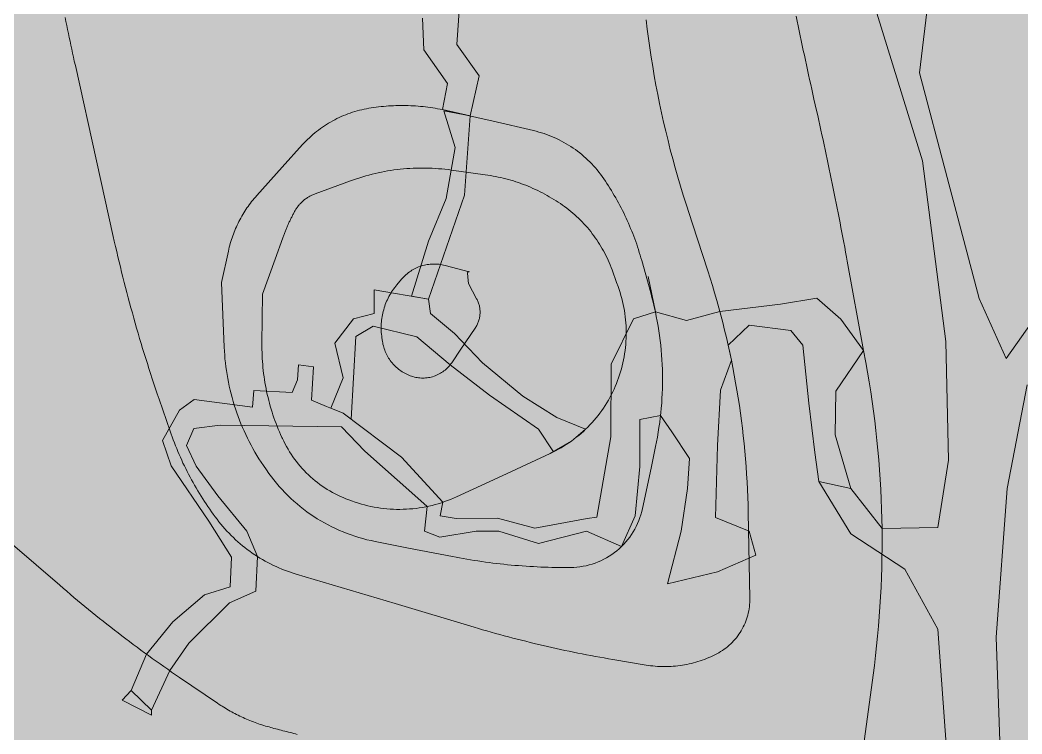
# Model space of a CAD drawing. Header units: metres. Extents: x 68582 to 69192, y 19191 to 19633.
# Drawn here: x 68859.64 to 68888.46, y 19323.81 to 19344.34 of the extents above; entities that cross this region are included whole.
import ezdxf

# ---------------------------------------------------------------- set-up
doc = ezdxf.new("R2010")
doc.units = ezdxf.units.M
doc.layers.get('0').update_dxf_attribs({"lineweight": 15})
doc.layers.add('Kasvillisuus', color=7, linetype='Continuous', lineweight=5)
doc.layers.add('None', color=7, linetype='Continuous', lineweight=5)

msp = doc.modelspace()

# ---------------------------------------------------------------- hatches: boundary and pattern name
at = {"true_color": 0xd1f0d1, "transparency": 33554687}
msp.add_hatch(color=254, dxfattribs=at).paths.add_polyline_path([(68588.122, 19191.443), (69192.296, 19191.443), (69192.296, 19628.232), (68588.122, 19628.232)], flags=0)
at = {"layer": 'Kasvillisuus', "true_color": 0xffffff, "transparency": 33554687}
for points in [[(68858.682, 19372.712), (68858.95, 19368.858), (68858.819, 19364.203), (68859.667, 19361.473), (68859.007, 19360.102), (68860.232, 19359.373), (68862.296, 19357.89), (68863.997, 19356.777), (68866.732, 19354.156), (68870.444, 19352.332), (68873.015, 19351.378), (68873.714, 19350.99), (68873.639, 19349.761), (68874.405, 19347.949), (68873.819, 19346.799), (68872.278, 19344.732), (68872.204, 19343.636), (68872.845, 19342.728), (68872.591, 19341.578), (68871.793, 19341.761), (68871.941, 19342.51), (68871.257, 19343.484), (68871.219, 19344.392), (68871.941, 19345.488), (68872.797, 19346.821), (68873.447, 19347.718), (68872.939, 19349.553), (68871.941, 19350.479), (68868.808, 19351.889), (68865.666, 19353.129), (68863.468, 19354.884), (68861.483, 19356.777), (68859.025, 19358.665), (68857.524, 19360.125), (68857.716, 19363.158), (68857.168, 19364.708), (68856.19, 19365.697), (68856.927, 19367.682), (68857.028, 19369.409), (68856.783, 19372.194)], [(68883.534, 19330.867), (68884.434, 19329.712), (68886.043, 19329.741), (68886.35, 19331.686), (68886.272, 19335.091), (68885.594, 19340.284), (68884.164, 19344.949), (68882.44, 19348.287), (68881.914, 19349.829), (68882.351, 19350.021), (68882.917, 19348.73), (68884.294, 19346.875), (68885.782, 19345.06), (68885.51, 19342.817), (68886.307, 19339.813), (68887.223, 19336.33), (68888.001, 19334.601), (68889.326, 19336.474), (68891.168, 19338.226), (68891.228, 19338.202), (68891.214, 19336.56), (68889.845, 19335.292), (68888.606, 19333.852), (68888.03, 19330.867), (68887.713, 19326.591), (68887.891, 19321.705), (68886.542, 19320.527), (68886.301, 19323.248), (68886.042, 19326.821), (68885.091, 19328.55), (68883.534, 19329.564), (68882.612, 19331.069)], [(68872.591, 19341.578), (68872.426, 19339.304), (68871.391, 19336.309), (68870.898, 19336.395), (68871.391, 19337.981), (68871.897, 19339.203), (68872.154, 19340.674), (68871.831, 19341.73)], [(68874.981, 19331.929), (68874.553, 19332.571), (68873.144, 19333.55), (68872.01, 19334.418), (68871.05, 19335.223), (68869.795, 19335.534), (68869.299, 19335.237), (68869.167, 19332.857), (68868.935, 19333.031), (68868.577, 19333.178), (68868.935, 19334.047), (68868.696, 19335.05), (68869.233, 19335.743), (68869.831, 19335.9), (68869.831, 19336.582), (68871.391, 19336.309), (68871.445, 19335.894), (68872.139, 19335.324), (68872.945, 19334.48), (68874.102, 19333.518), (68875.079, 19332.905), (68875.908, 19332.571), (68875.499, 19332.231)], [(68877.914, 19335.951), (68877.29, 19335.746), (68876.645, 19334.444), (68876.632, 19332.349), (68876.234, 19330.042), (68875.954, 19330.006), (68874.449, 19329.73), (68873.375, 19330.014), (68872.187, 19330.006), (68871.723, 19330.08), (68871.804, 19330.473), (68870.616, 19331.772), (68868.935, 19333.031), (68868.457, 19333.227), (68868.022, 19333.405), (68868.081, 19334.368), (68867.649, 19334.419), (68867.618, 19333.99), (68867.471, 19333.631), (68866.363, 19333.684), (68866.329, 19333.207), (68864.655, 19333.423), (68864.224, 19333.122), (68863.736, 19332.245), (68863.993, 19331.515), (68865.068, 19329.928), (68865.721, 19328.893), (68865.689, 19328.043), (68864.948, 19327.808), (68864.039, 19327.036), (68863.281, 19326.102), (68862.838, 19325.054), (68863.424, 19324.495), (68863.947, 19325.629), (68864.497, 19326.423), (68865.665, 19327.578), (68866.425, 19327.912), (68866.468, 19328.913), (68866.163, 19329.644), (68865.335, 19330.652), (68864.712, 19331.504), (68864.426, 19332.1), (68864.637, 19332.596), (68865.394, 19332.683), (68868.887, 19332.635), (68869.561, 19331.938), (68871, 19330.661), (68871.355, 19330.35), (68871.273, 19329.644), (68871.713, 19329.464), (68872.761, 19329.644), (68873.415, 19329.644), (68874.558, 19329.282), (68875.935, 19329.644), (68876.942, 19329.198), (68877.333, 19330.079), (68877.472, 19331.499), (68877.472, 19332.409), (68877.472, 19332.852), (68878.064, 19332.969), (68878.391, 19332.496), (68878.895, 19331.731), (68878.837, 19330.867), (68878.658, 19329.644), (68878.261, 19328.13), (68879.702, 19328.475), (68880.807, 19328.948), (68880.608, 19329.644), (68879.644, 19330.028), (68879.702, 19332.106), (68879.788, 19333.691), (68880.1, 19334.56), (68880.007, 19334.992), (68880.608, 19335.563), (68881.808, 19335.406), (68882.156, 19334.992), (68882.324, 19333.316), (68882.497, 19331.904), (68882.612, 19331.069), (68883.534, 19330.867), (68883.084, 19332.412), (68883.102, 19333.662), (68883.905, 19334.835), (68883.25, 19335.738), (68882.554, 19336.341), (68881.517, 19336.169), (68879.768, 19335.957), (68878.814, 19335.701)], [(68862.838, 19325.054), (68862.58, 19324.783), (68863.424, 19324.347), (68863.424, 19324.495)]]:
    msp.add_hatch(color=7, dxfattribs=at).paths.add_polyline_path(points, flags=0)
at = {"layer": 'None', "linetype": 'Continuous', "lineweight": 0, "true_color": 0xffffff, "transparency": 33554687}
msp.add_hatch(color=7, dxfattribs=at).paths.add_polyline_path([(68879.399, 19311.633), (68877.798, 19310.371), (68875.792, 19308.805), (68875.183, 19308.335), (68868.104, 19303.063), (68867.094, 19302.335), (68865.513, 19301.236), (68863.895, 19300.192), (68862.242, 19299.205), (68860.556, 19298.275), (68858.839, 19297.403), (68856.656, 19296.384), (68854.442, 19295.434), (68852.198, 19294.554), (68849.929, 19293.745), (68849.864, 19293.723), (68845.214, 19292.203), (68840.531, 19290.782), (68838.893, 19290.304), (68827.439, 19286.983), (68826.59, 19286.739), (68821.688, 19285.417), (68816.744, 19284.263), (68815.47, 19283.988), (68814.416, 19283.778), (68813.356, 19283.6), (68812.292, 19283.453), (68811.223, 19283.34), (68810.152, 19283.258), (68809.079, 19283.209), (68808.004, 19283.193), (68805.891, 19283.193), (68805.754, 19283.195), (68805.617, 19283.202), (68805.481, 19283.214), (68805.345, 19283.23), (68805.209, 19283.251), (68805.075, 19283.277), (68804.941, 19283.307), (68804.809, 19283.342), (68804.677, 19283.381), (68804.548, 19283.425), (68804.419, 19283.473), (68804.293, 19283.525), (68804.168, 19283.582), (68804.045, 19283.643), (68803.925, 19283.708), (68803.807, 19283.777), (68803.691, 19283.85), (68803.578, 19283.927), (68803.467, 19284.008), (68803.359, 19284.093), (68803.254, 19284.181), (68803.153, 19284.273), (68803.054, 19284.368), (68802.592, 19284.844), (68802.145, 19285.334), (68801.712, 19285.837), (68801.295, 19286.353), (68800.893, 19286.881), (68800.674, 19287.178), (68800.48, 19287.45), (68800.295, 19287.729), (68800.119, 19288.013), (68799.953, 19288.303), (68799.795, 19288.598), (68799.648, 19288.897), (68799.51, 19289.202), (68799.382, 19289.511), (68799.264, 19289.823), (68799.156, 19290.14), (68799.059, 19290.46), (68798.971, 19290.782), (68797.019, 19298.503), (68795.08, 19298.013), (68797.062, 19290.175), (68797.161, 19289.809), (68797.271, 19289.446), (68797.394, 19289.088), (68797.527, 19288.733), (68797.672, 19288.383), (68797.829, 19288.038), (68797.996, 19287.698), (68798.174, 19287.364), (68798.363, 19287.035), (68798.563, 19286.713), (68798.773, 19286.398), (68798.992, 19286.089), (68799.082, 19285.967), (68799.602, 19285.284), (68800.142, 19284.616), (68800.702, 19283.965), (68801.282, 19283.331), (68801.88, 19282.714), (68802.007, 19282.591), (68802.139, 19282.472), (68802.274, 19282.358), (68802.414, 19282.248), (68802.557, 19282.144), (68802.704, 19282.044), (68802.854, 19281.949), (68803.007, 19281.86), (68803.163, 19281.775), (68803.321, 19281.696), (68803.483, 19281.623), (68803.647, 19281.555), (68803.813, 19281.493), (68803.981, 19281.436), (68804.151, 19281.386), (68804.322, 19281.341), (68804.495, 19281.302), (68804.67, 19281.269), (68804.845, 19281.241), (68805.021, 19281.22), (68805.198, 19281.205), (68805.375, 19281.196), (68805.552, 19281.193), (68807.697, 19281.193), (68808.919, 19281.212), (68810.141, 19281.267), (68811.36, 19281.36), (68812.576, 19281.489), (68813.787, 19281.656), (68814.993, 19281.859), (68816.192, 19282.098), (68817.096, 19282.293), (68822.18, 19283.474), (68827.223, 19284.816), (68827.979, 19285.03), (68839.523, 19288.35), (68841.061, 19288.799), (68845.823, 19290.25), (68850.549, 19291.815), (68852.887, 19292.661), (68855.198, 19293.576), (68857.481, 19294.56), (68859.732, 19295.613), (68861.503, 19296.512), (68863.242, 19297.472), (68864.947, 19298.49), (68866.616, 19299.567), (68868.246, 19300.7), (68869.221, 19301.403), (68874.194, 19305.069), (68879.086, 19308.84), (68880, 19309.56), (68880, 19309.552), (68880.367, 19309.849), (68880.637, 19310.062), (68880.634, 19310.066), (68880.638, 19310.069), (68887.29, 19315.91), (68893.09, 19323.03), (68893.83, 19325.93), (68893.21, 19337.69), (68892.49, 19348.09), (68892.03, 19350.11), (68888.65, 19357.92), (68887.12, 19378.3), (68885.126, 19378.15), (68886.681, 19357.434), (68890.121, 19349.485), (68890.506, 19347.797), (68891.214, 19337.569), (68891.817, 19326.129), (68891.261, 19323.951), (68885.845, 19317.303), (68881.465, 19313.457), (68880.681, 19313.245), (68876.686, 19315.146), (68863.424, 19324.347), (68855.05, 19328.678), (68851.745, 19329.863), (68851.07, 19327.98), (68854.25, 19326.84), (68862.39, 19322.63), (68862.85, 19322.311), (68862.718, 19321.246), (68863.869, 19321.246), (68863.951, 19321.547), (68875.68, 19313.41), (68879.4, 19311.64), (68879.48, 19311.539), (68879.475, 19311.537)], flags=0)

# ---------------------------------------------------------------- linework, layer by layer
at = {"layer": 'Kasvillisuus', "color": 7, "true_color": 0xffffff, "transparency": 33554687}
for points in [[(68886.301, 19323.248), (68886.042, 19326.821), (68885.091, 19328.55), (68883.534, 19329.564), (68882.612, 19331.069), (68883.534, 19330.867), (68884.434, 19329.712), (68886.043, 19329.741), (68886.35, 19331.686), (68886.272, 19335.091), (68885.594, 19340.284), (68884.164, 19344.949), (68882.44, 19348.287), (68881.914, 19349.829), (68882.351, 19350.021), (68882.917, 19348.73), (68884.294, 19346.875), (68885.782, 19345.06), (68885.51, 19342.817), (68886.307, 19339.813), (68887.223, 19336.33), (68888.001, 19334.601), (68889.326, 19336.474)], [(68872.278, 19344.732), (68872.204, 19343.636), (68872.845, 19342.728), (68872.591, 19341.578), (68871.793, 19341.761), (68871.941, 19342.51), (68871.257, 19343.484), (68871.219, 19344.392)], [(68863.424, 19324.495), (68863.947, 19325.629), (68864.497, 19326.423), (68865.665, 19327.578), (68866.425, 19327.912), (68866.468, 19328.913), (68866.163, 19329.644), (68865.335, 19330.652), (68864.712, 19331.504), (68864.426, 19332.1), (68864.637, 19332.596), (68865.394, 19332.683), (68868.887, 19332.635), (68869.561, 19331.938), (68871, 19330.661), (68871.355, 19330.35), (68871.273, 19329.644), (68871.713, 19329.464), (68872.761, 19329.644), (68873.415, 19329.644), (68874.558, 19329.282), (68875.935, 19329.644), (68876.942, 19329.198), (68877.333, 19330.079), (68877.472, 19331.499), (68877.472, 19332.409), (68877.472, 19332.852), (68878.064, 19332.969), (68878.391, 19332.496), (68878.895, 19331.731), (68878.837, 19330.867), (68878.658, 19329.644), (68878.261, 19328.13), (68879.702, 19328.475), (68880.807, 19328.948), (68880.608, 19329.644), (68879.644, 19330.028), (68879.702, 19332.106), (68879.788, 19333.691), (68880.1, 19334.56), (68880.007, 19334.992), (68880.608, 19335.563), (68881.808, 19335.406), (68882.156, 19334.992), (68882.324, 19333.316), (68882.497, 19331.904), (68882.612, 19331.069), (68883.534, 19330.867), (68883.084, 19332.412), (68883.102, 19333.662), (68883.905, 19334.835), (68883.25, 19335.738), (68882.554, 19336.341), (68881.517, 19336.169), (68879.768, 19335.957), (68878.814, 19335.701), (68877.914, 19335.951), (68877.706, 19336.96)], [(68862.838, 19325.054), (68863.281, 19326.102), (68864.039, 19327.036), (68864.948, 19327.808), (68865.689, 19328.043), (68865.721, 19328.893), (68865.068, 19329.928), (68863.993, 19331.515), (68863.736, 19332.245), (68864.224, 19333.122), (68864.655, 19333.423), (68866.329, 19333.207), (68866.363, 19333.684), (68867.471, 19333.631), (68867.618, 19333.99), (68867.649, 19334.419), (68868.081, 19334.368), (68868.022, 19333.405), (68868.457, 19333.227), (68868.935, 19333.031), (68870.616, 19331.772), (68871.804, 19330.473), (68871.723, 19330.08), (68872.187, 19330.006), (68873.375, 19330.014), (68874.449, 19329.73), (68875.954, 19330.006), (68876.234, 19330.042), (68876.632, 19332.349), (68876.645, 19334.444), (68877.29, 19335.746), (68877.914, 19335.951)], [(68888.606, 19333.852), (68888.03, 19330.867), (68887.713, 19326.591), (68887.891, 19321.705)], [(68862.838, 19325.054), (68863.424, 19324.495)]]:
    msp.add_lwpolyline(points, dxfattribs=at)
for points in [[(68872.591, 19341.578), (68872.426, 19339.304), (68871.391, 19336.309), (68870.898, 19336.395), (68871.391, 19337.981), (68871.897, 19339.203), (68872.154, 19340.674), (68871.831, 19341.73)], [(68871.445, 19335.894), (68872.139, 19335.324), (68872.945, 19334.48), (68874.102, 19333.518), (68875.079, 19332.905), (68875.908, 19332.571), (68875.499, 19332.231), (68874.886, 19331.874), (68874.986, 19331.922), (68874.553, 19332.571), (68873.144, 19333.55), (68872.01, 19334.418), (68871.05, 19335.223), (68869.795, 19335.534), (68869.299, 19335.237), (68869.167, 19332.857), (68868.935, 19333.031), (68868.577, 19333.178), (68868.935, 19334.047), (68868.696, 19335.05), (68869.233, 19335.743), (68869.831, 19335.9), (68869.831, 19336.582), (68871.391, 19336.309)], [(68862.838, 19325.054), (68862.58, 19324.783), (68863.424, 19324.347), (68863.424, 19324.495)]]:
    msp.add_lwpolyline(points, close=True, dxfattribs=at)
at = {"layer": 'None', "color": 7, "linetype": 'Continuous', "lineweight": 5, "transparency": 33554687}
for points in [[(68877.651, 19344.347), (68877.683, 19344.077), (68877.718, 19343.807), (68877.755, 19343.539), (68877.796, 19343.27), (68877.839, 19343.001), (68877.884, 19342.733), (68877.932, 19342.466), (68877.983, 19342.199), (68878.037, 19341.933), (68878.093, 19341.667), (68878.152, 19341.401), (68878.214, 19341.137), (68878.278, 19340.873), (68878.345, 19340.609), (68878.414, 19340.346), (68878.486, 19340.084), (68878.561, 19339.823), (68878.638, 19339.563), (68878.718, 19339.303), (68878.802, 19339.039), (68878.985, 19338.475), (68879.422, 19337.127), (68879.491, 19336.912), (68879.556, 19336.701), (68879.619, 19336.489), (68879.68, 19336.277), (68879.74, 19336.064), (68879.797, 19335.851), (68879.852, 19335.637), (68879.906, 19335.422), (68879.957, 19335.207), (68880.007, 19334.992), (68880.054, 19334.776), (68880.1, 19334.56), (68880.143, 19334.343), (68880.184, 19334.126), (68880.224, 19333.909), (68880.261, 19333.691), (68880.297, 19333.473), (68880.33, 19333.255), (68880.362, 19333.036), (68880.391, 19332.817), (68880.418, 19332.598), (68880.444, 19332.378), (68880.467, 19332.159), (68880.488, 19331.939), (68880.507, 19331.718), (68880.525, 19331.498), (68880.54, 19331.278), (68880.553, 19331.057), (68880.564, 19330.836), (68880.573, 19330.616), (68880.58, 19330.395), (68880.585, 19330.18), (68880.63, 19327.709), (68880.63, 19327.648), (68880.628, 19327.587), (68880.624, 19327.527), (68880.618, 19327.466), (68880.609, 19327.405), (68880.599, 19327.345), (68880.587, 19327.286), (68880.572, 19327.226), (68880.555, 19327.168), (68880.537, 19327.11), (68880.516, 19327.052), (68880.494, 19326.996), (68880.469, 19326.94), (68880.443, 19326.885), (68880.414, 19326.831), (68880.384, 19326.778), (68880.352, 19326.726), (68880.318, 19326.675), (68880.283, 19326.626), (68880.246, 19326.577), (68880.207, 19326.53), (68880.166, 19326.485), (68880.124, 19326.441), (68880.081, 19326.398), (68880.036, 19326.357), (68879.989, 19326.317), (68879.942, 19326.279), (68879.893, 19326.243), (68879.843, 19326.208), (68879.791, 19326.175), (68879.739, 19326.144), (68879.685, 19326.115), (68879.627, 19326.085), (68879.568, 19326.056), (68879.508, 19326.029), (68879.448, 19326.003), (68879.387, 19325.978), (68879.326, 19325.954), (68879.264, 19325.931), (68879.202, 19325.91), (68879.139, 19325.89), (68879.077, 19325.871), (68879.013, 19325.854), (68878.95, 19325.838), (68878.886, 19325.823), (68878.821, 19325.809), (68878.757, 19325.797), (68878.692, 19325.786), (68878.627, 19325.776), (68878.562, 19325.768), (68878.497, 19325.761), (68878.431, 19325.755), (68878.366, 19325.751), (68878.3, 19325.748), (68878.234, 19325.746), (68878.169, 19325.746), (68878.103, 19325.747), (68878.037, 19325.749), (68877.972, 19325.752), (68877.906, 19325.757), (68877.841, 19325.764), (68877.776, 19325.771), (68877.711, 19325.78), (68877.646, 19325.79), (68876.695, 19325.95), (68876.568, 19325.971), (68876.441, 19325.993), (68876.315, 19326.016), (68876.189, 19326.039), (68876.063, 19326.062), (68875.937, 19326.086), (68875.811, 19326.111), (68875.686, 19326.135), (68875.56, 19326.161), (68875.434, 19326.187), (68875.309, 19326.213), (68875.183, 19326.24), (68875.058, 19326.267), (68874.933, 19326.295), (68874.808, 19326.323), (68874.683, 19326.352), (68874.558, 19326.381), (68874.433, 19326.411), (68874.309, 19326.441), (68874.185, 19326.472), (68874.06, 19326.503), (68873.936, 19326.535), (68873.812, 19326.567), (68873.688, 19326.599), (68873.564, 19326.632), (68873.44, 19326.666), (68873.317, 19326.7), (68873.193, 19326.735), (68873.07, 19326.77), (68872.947, 19326.805), (68872.824, 19326.841), (68872.702, 19326.877), (68870.43, 19327.555), (68867.585, 19328.404), (68867.501, 19328.43), (68867.417, 19328.457), (68867.335, 19328.487), (68867.252, 19328.517), (68867.17, 19328.55), (68867.089, 19328.584), (68867.009, 19328.62), (68866.929, 19328.657), (68866.85, 19328.696), (68866.772, 19328.737), (68866.695, 19328.779), (68866.619, 19328.822), (68866.543, 19328.867), (68866.468, 19328.913), (68866.395, 19328.961), (68866.322, 19329.011), (68866.25, 19329.062), (68866.179, 19329.114), (68866.109, 19329.167), (68866.041, 19329.222), (68865.973, 19329.279), (68865.907, 19329.336), (68865.841, 19329.395), (68865.777, 19329.456), (68865.714, 19329.517), (68865.653, 19329.58), (68865.592, 19329.644), (68865.533, 19329.709), (68865.475, 19329.775), (68865.419, 19329.842), (68865.363, 19329.911), (68865.31, 19329.98), (68865.255, 19330.053), (68865.201, 19330.126), (68865.149, 19330.199), (68865.097, 19330.273), (68865.046, 19330.347), (68864.995, 19330.422), (68864.945, 19330.497), (68864.896, 19330.573), (68864.848, 19330.649), (68864.8, 19330.726), (68864.754, 19330.803), (68864.708, 19330.881), (68864.663, 19330.959), (68864.618, 19331.037), (68864.574, 19331.116), (68864.532, 19331.196), (68864.49, 19331.276), (68864.448, 19331.356), (68864.408, 19331.437), (68864.368, 19331.518), (68864.329, 19331.599), (68864.291, 19331.681), (68864.254, 19331.763), (68864.218, 19331.846), (68864.182, 19331.929), (68864.147, 19332.012), (68864.113, 19332.096), (68864.08, 19332.18), (68864.048, 19332.264), (68864.017, 19332.349), (68863.986, 19332.433), (68863.957, 19332.517), (68863.64, 19333.44), (68863.588, 19333.591), (68863.539, 19333.736), (68863.491, 19333.88), (68863.444, 19334.024), (68863.397, 19334.169), (68863.35, 19334.313), (68863.304, 19334.458), (68863.259, 19334.602), (68863.214, 19334.748), (68863.169, 19334.893), (68863.125, 19335.038), (68863.082, 19335.184), (68863.039, 19335.329), (68862.996, 19335.475), (68862.955, 19335.621), (68862.913, 19335.767), (68862.872, 19335.913), (68862.832, 19336.06), (68862.792, 19336.207), (68862.753, 19336.353), (68862.714, 19336.5), (68862.676, 19336.647), (68862.638, 19336.794), (68862.6, 19336.941), (68862.564, 19337.088), (68862.527, 19337.236), (68862.492, 19337.384), (68862.456, 19337.531), (68862.422, 19337.679), (68862.388, 19337.827), (68862.354, 19337.975), (68862.323, 19338.114), (68861.84, 19340.29), (68861.233, 19343.026), (68861.203, 19343.158), (68861.178, 19343.271), (68861.154, 19343.385), (68861.129, 19343.498), (68861.105, 19343.611), (68861.08, 19343.725), (68861.056, 19343.838), (68861.032, 19343.952), (68861.009, 19344.066), (68860.985, 19344.18), (68860.962, 19344.293), (68860.938, 19344.407)], [(68881.962, 19344.446), (68881.991, 19344.306), (68882.02, 19344.166), (68882.049, 19344.027), (68882.079, 19343.887), (68882.109, 19343.745), (68882.139, 19343.605), (68882.169, 19343.465), (68882.199, 19343.326), (68882.229, 19343.186), (68882.259, 19343.047), (68882.29, 19342.905), (68882.321, 19342.765), (68882.351, 19342.626), (68882.382, 19342.486), (68882.413, 19342.347), (68882.444, 19342.208), (68882.476, 19342.066), (68882.515, 19341.895), (68882.552, 19341.732), (68882.583, 19341.592), (68882.615, 19341.451), (68882.645, 19341.313), (68882.676, 19341.172), (68882.707, 19341.033), (68882.737, 19340.892), (68882.767, 19340.752), (68882.797, 19340.613), (68882.827, 19340.472), (68882.857, 19340.333), (68882.886, 19340.192), (68882.916, 19340.051), (68882.945, 19339.912), (68882.974, 19339.771), (68883.002, 19339.632), (68883.031, 19339.491), (68883.06, 19339.35), (68883.088, 19339.21), (68883.116, 19339.069), (68883.143, 19338.93), (68883.171, 19338.789), (68883.199, 19338.648), (68883.226, 19338.508), (68883.253, 19338.367), (68883.28, 19338.227), (68883.307, 19338.086), (68883.334, 19337.944), (68883.36, 19337.805), (68883.386, 19337.663), (68883.412, 19337.522), (68883.433, 19337.406), (68883.905, 19334.835), (68883.968, 19334.492), (68884.019, 19334.208), (68884.065, 19333.929), (68884.109, 19333.65), (68884.151, 19333.37), (68884.189, 19333.091), (68884.225, 19332.811), (68884.258, 19332.53), (68884.288, 19332.249), (68884.315, 19331.968), (68884.34, 19331.687), (68884.362, 19331.405), (68884.381, 19331.124), (68884.397, 19330.841), (68884.41, 19330.559), (68884.421, 19330.277), (68884.429, 19329.995), (68884.434, 19329.712), (68884.436, 19329.43), (68884.435, 19329.161), (68884.432, 19328.879), (68884.426, 19328.597), (68884.417, 19328.314), (68884.406, 19328.032), (68884.391, 19327.75), (68884.374, 19327.468), (68884.354, 19327.186), (68884.331, 19326.905), (68884.306, 19326.624), (68884.278, 19326.342), (68884.246, 19326.062), (68884.213, 19325.781), (68884.175, 19325.495), (68883.869, 19323.249)], [(68867.617, 19323.797), (68867.564, 19323.81), (68867.514, 19323.823), (68867.461, 19323.837), (68867.412, 19323.849), (68867.359, 19323.863), (68867.306, 19323.877), (68867.256, 19323.89), (68867.203, 19323.903), (68867.154, 19323.916), (68867.101, 19323.93), (68867.048, 19323.944), (68866.998, 19323.957), (68866.945, 19323.97), (68866.896, 19323.983), (68866.855, 19323.995), (68866.804, 19324.009), (68866.753, 19324.023), (68866.702, 19324.037), (68866.652, 19324.053), (68866.601, 19324.068), (68866.551, 19324.085), (68866.501, 19324.101), (68866.451, 19324.119), (68866.402, 19324.137), (68866.352, 19324.155), (68866.303, 19324.174), (68866.254, 19324.194), (68866.205, 19324.214), (68866.156, 19324.234), (68866.108, 19324.255), (68866.06, 19324.277), (68866.012, 19324.299), (68865.964, 19324.321), (68865.917, 19324.344), (68865.87, 19324.368), (68865.823, 19324.392), (68865.776, 19324.417), (68865.73, 19324.442), (68865.683, 19324.467), (68865.638, 19324.494), (68865.592, 19324.52), (68865.547, 19324.547), (68865.502, 19324.575), (68865.457, 19324.603), (68865.413, 19324.631), (68865.369, 19324.66), (68865.325, 19324.69), (68864.23, 19325.435), (68864.115, 19325.513), (68864.003, 19325.59), (68863.891, 19325.668), (68863.779, 19325.746), (68863.668, 19325.824), (68863.557, 19325.903), (68863.447, 19325.982), (68863.336, 19326.062), (68863.226, 19326.142), (68863.117, 19326.222), (68863.007, 19326.303), (68862.898, 19326.384), (68862.789, 19326.465), (68862.681, 19326.547), (68862.573, 19326.629), (68862.465, 19326.712), (68862.357, 19326.795), (68862.25, 19326.879), (68862.143, 19326.963), (68862.036, 19327.047), (68861.93, 19327.131), (68861.824, 19327.216), (68861.718, 19327.302), (68861.612, 19327.387), (68861.507, 19327.474), (68861.402, 19327.56), (68861.298, 19327.647), (68861.194, 19327.734), (68861.09, 19327.822), (68860.986, 19327.91), (68860.883, 19327.998), (68860.783, 19328.085), (68859.425, 19329.26)]]:
    msp.add_lwpolyline(points, dxfattribs=at)
for points in [[(68865.44, 19336.79), (68865.635, 19337.695), (68865.647, 19337.749), (68865.66, 19337.804), (68865.675, 19337.859), (68865.69, 19337.914), (68865.706, 19337.968), (68865.722, 19338.022), (68865.74, 19338.076), (68865.759, 19338.129), (68865.778, 19338.182), (68865.798, 19338.235), (68865.819, 19338.287), (68865.841, 19338.34), (68865.864, 19338.391), (68865.888, 19338.443), (68865.912, 19338.494), (68865.938, 19338.544), (68865.964, 19338.594), (68865.991, 19338.644), (68866.019, 19338.693), (68866.047, 19338.742), (68866.076, 19338.79), (68866.107, 19338.838), (68866.137, 19338.886), (68866.169, 19338.933), (68866.202, 19338.979), (68866.235, 19339.025), (68866.269, 19339.07), (68866.303, 19339.115), (68866.339, 19339.159), (68866.375, 19339.202), (68866.412, 19339.245), (68866.449, 19339.288), (68867.185, 19340.105), (68867.77, 19340.755), (68867.817, 19340.805), (68867.864, 19340.855), (68867.913, 19340.904), (68867.963, 19340.952), (68868.014, 19340.999), (68868.066, 19341.045), (68868.119, 19341.089), (68868.173, 19341.133), (68868.228, 19341.175), (68868.283, 19341.217), (68868.34, 19341.257), (68868.397, 19341.296), (68868.455, 19341.333), (68868.514, 19341.37), (68868.573, 19341.405), (68868.634, 19341.439), (68868.695, 19341.471), (68868.756, 19341.503), (68868.819, 19341.533), (68868.882, 19341.562), (68868.945, 19341.589), (68869.009, 19341.615), (68869.074, 19341.64), (68869.139, 19341.663), (68869.205, 19341.685), (68869.271, 19341.706), (68869.337, 19341.725), (68869.404, 19341.743), (68869.471, 19341.759), (68869.539, 19341.774), (68869.607, 19341.788), (68869.675, 19341.8), (68869.745, 19341.811), (68869.815, 19341.822), (68869.886, 19341.831), (68869.956, 19341.84), (68870.027, 19341.848), (68870.097, 19341.855), (68870.168, 19341.861), (68870.239, 19341.866), (68870.31, 19341.87), (68870.381, 19341.874), (68870.452, 19341.876), (68870.523, 19341.878), (68870.594, 19341.879), (68870.665, 19341.879), (68870.736, 19341.878), (68870.807, 19341.876), (68870.877, 19341.874), (68870.948, 19341.87), (68871.019, 19341.866), (68871.09, 19341.861), (68871.161, 19341.855), (68871.232, 19341.848), (68871.302, 19341.84), (68871.373, 19341.831), (68871.443, 19341.821), (68871.513, 19341.811), (68871.583, 19341.8), (68871.653, 19341.788), (68871.723, 19341.774), (68871.793, 19341.761), (68871.862, 19341.746), (68871.931, 19341.73), (68873.25, 19341.425), (68874.411, 19341.156), (68874.487, 19341.138), (68874.562, 19341.117), (68874.637, 19341.095), (68874.712, 19341.071), (68874.786, 19341.046), (68874.859, 19341.019), (68874.932, 19340.99), (68875.004, 19340.959), (68875.075, 19340.927), (68875.146, 19340.893), (68875.216, 19340.857), (68875.284, 19340.82), (68875.352, 19340.781), (68875.419, 19340.741), (68875.486, 19340.699), (68875.551, 19340.656), (68875.615, 19340.611), (68875.678, 19340.564), (68875.74, 19340.516), (68875.8, 19340.467), (68875.86, 19340.416), (68875.918, 19340.364), (68875.976, 19340.311), (68876.032, 19340.256), (68876.086, 19340.2), (68876.14, 19340.143), (68876.192, 19340.084), (68876.242, 19340.025), (68876.291, 19339.964), (68876.339, 19339.902), (68876.385, 19339.839), (68876.43, 19339.775), (68876.476, 19339.706), (68876.521, 19339.639), (68876.565, 19339.57), (68876.609, 19339.501), (68876.651, 19339.432), (68876.693, 19339.362), (68876.734, 19339.292), (68876.775, 19339.222), (68876.815, 19339.151), (68876.854, 19339.079), (68876.892, 19339.008), (68876.93, 19338.936), (68876.967, 19338.863), (68877.003, 19338.79), (68877.038, 19338.717), (68877.073, 19338.643), (68877.107, 19338.569), (68877.14, 19338.495), (68877.172, 19338.42), (68877.204, 19338.345), (68877.235, 19338.27), (68877.265, 19338.195), (68877.294, 19338.119), (68877.323, 19338.042), (68877.35, 19337.966), (68877.377, 19337.889), (68877.403, 19337.812), (68877.429, 19337.735), (68877.453, 19337.657), (68877.477, 19337.579), (68877.5, 19337.501), (68877.522, 19337.425), (68877.78, 19336.495), (68877.817, 19336.358), (68877.851, 19336.223), (68877.884, 19336.087), (68877.914, 19335.951), (68877.942, 19335.814), (68877.968, 19335.677), (68877.992, 19335.539), (68878.014, 19335.401), (68878.034, 19335.263), (68878.052, 19335.124), (68878.068, 19334.986), (68878.082, 19334.847), (68878.094, 19334.707), (68878.103, 19334.568), (68878.111, 19334.429), (68878.116, 19334.289), (68878.119, 19334.149), (68878.121, 19334.01), (68878.12, 19333.875), (68878.117, 19333.735), (68878.112, 19333.595), (68878.105, 19333.456), (68878.096, 19333.317), (68878.085, 19333.177), (68878.071, 19333.038), (68878.056, 19332.899), (68878.039, 19332.761), (68878.019, 19332.623), (68877.997, 19332.485), (68877.974, 19332.347), (68877.948, 19332.21), (68877.92, 19332.071), (68877.79, 19331.455), (68877.544, 19330.288), (68877.524, 19330.201), (68877.499, 19330.114), (68877.472, 19330.028), (68877.44, 19329.943), (68877.405, 19329.86), (68877.367, 19329.778), (68877.325, 19329.698), (68877.279, 19329.62), (68877.231, 19329.544), (68877.179, 19329.47), (68877.124, 19329.398), (68877.067, 19329.329), (68877.006, 19329.262), (68876.942, 19329.198), (68876.876, 19329.136), (68876.808, 19329.077), (68876.737, 19329.022), (68876.663, 19328.969), (68876.588, 19328.92), (68876.51, 19328.873), (68876.431, 19328.83), (68876.35, 19328.791), (68876.267, 19328.755), (68876.183, 19328.722), (68876.097, 19328.693), (68876.01, 19328.668), (68875.923, 19328.646), (68875.834, 19328.629), (68875.745, 19328.614), (68875.655, 19328.604), (68875.565, 19328.598), (68875.475, 19328.595), (68875.368, 19328.594), (68875.261, 19328.594), (68875.154, 19328.595), (68875.047, 19328.597), (68874.941, 19328.599), (68874.834, 19328.601), (68874.727, 19328.605), (68874.62, 19328.609), (68874.514, 19328.614), (68874.407, 19328.619), (68874.3, 19328.625), (68874.194, 19328.632), (68874.087, 19328.64), (68873.981, 19328.648), (68873.874, 19328.657), (68873.768, 19328.666), (68873.661, 19328.676), (68873.555, 19328.687), (68873.449, 19328.699), (68873.342, 19328.711), (68873.236, 19328.724), (68873.131, 19328.737), (68873.025, 19328.751), (68872.919, 19328.766), (68872.813, 19328.782), (68872.707, 19328.798), (68872.602, 19328.815), (68872.496, 19328.832), (68872.391, 19328.85), (68872.286, 19328.869), (68872.181, 19328.888), (68872.077, 19328.909), (68870.815, 19329.155), (68869.855, 19329.342), (68869.737, 19329.367), (68869.62, 19329.394), (68869.504, 19329.424), (68869.389, 19329.457), (68869.274, 19329.493), (68869.161, 19329.531), (68869.048, 19329.573), (68868.936, 19329.617), (68868.826, 19329.663), (68868.717, 19329.713), (68868.609, 19329.765), (68868.502, 19329.819), (68868.396, 19329.876), (68868.292, 19329.936), (68868.19, 19329.998), (68868.089, 19330.063), (68867.99, 19330.13), (68867.892, 19330.2), (68867.796, 19330.272), (68867.702, 19330.346), (68867.609, 19330.423), (68867.519, 19330.501), (68867.43, 19330.582), (68867.344, 19330.665), (68867.259, 19330.751), (68867.177, 19330.838), (68867.097, 19330.927), (68867.019, 19331.018), (68866.943, 19331.111), (68866.87, 19331.206), (68866.798, 19331.302), (68866.73, 19331.4), (68866.64, 19331.532), (68866.576, 19331.627), (68866.514, 19331.723), (68866.455, 19331.819), (68866.397, 19331.916), (68866.34, 19332.015), (68866.286, 19332.114), (68866.233, 19332.214), (68866.182, 19332.315), (68866.132, 19332.417), (68866.085, 19332.52), (68866.039, 19332.624), (68865.995, 19332.728), (68865.953, 19332.834), (68865.913, 19332.94), (68865.875, 19333.046), (68865.838, 19333.153), (68865.803, 19333.261), (68865.771, 19333.37), (68865.74, 19333.479), (68865.711, 19333.588), (68865.684, 19333.698), (68865.659, 19333.809), (68865.636, 19333.92), (68865.614, 19334.031), (68865.595, 19334.143), (68865.578, 19334.255), (68865.562, 19334.367), (68865.549, 19334.48), (68865.537, 19334.592), (68865.528, 19334.705), (68865.52, 19334.818), (68865.515, 19334.93)], [(68866.62, 19336.45), (68866.98, 19337.46), (68867.2, 19338.078), (68867.209, 19338.101), (68867.218, 19338.126), (68867.227, 19338.15), (68867.236, 19338.174), (68867.245, 19338.199), (68867.254, 19338.223), (68867.264, 19338.247), (68867.273, 19338.271), (68867.283, 19338.295), (68867.293, 19338.319), (68867.303, 19338.343), (68867.313, 19338.367), (68867.323, 19338.391), (68867.334, 19338.415), (68867.344, 19338.439), (68867.355, 19338.462), (68867.365, 19338.486), (68867.376, 19338.51), (68867.387, 19338.533), (68867.398, 19338.557), (68867.409, 19338.58), (68867.42, 19338.603), (68867.432, 19338.627), (68867.443, 19338.65), (68867.455, 19338.673), (68867.467, 19338.696), (68867.479, 19338.719), (68867.491, 19338.743), (68867.503, 19338.766), (68867.515, 19338.788), (68867.527, 19338.811), (68867.54, 19338.835), (68867.552, 19338.856), (68867.565, 19338.878), (68867.578, 19338.899), (68867.592, 19338.92), (68867.606, 19338.94), (68867.62, 19338.96), (68867.635, 19338.98), (68867.651, 19339), (68867.667, 19339.019), (68867.683, 19339.038), (68867.7, 19339.056), (68867.717, 19339.074), (68867.734, 19339.092), (68867.752, 19339.109), (68867.771, 19339.126), (68867.789, 19339.142), (68867.808, 19339.158), (68867.828, 19339.174), (68867.847, 19339.189), (68867.868, 19339.204), (68867.888, 19339.218), (68867.909, 19339.232), (68867.93, 19339.245), (68867.951, 19339.258), (68867.973, 19339.27), (68867.995, 19339.282), (68868.017, 19339.294), (68868.039, 19339.304), (68868.062, 19339.315), (68868.085, 19339.325), (68868.108, 19339.334), (68868.131, 19339.343), (68869.15, 19339.715), (68869.236, 19339.746), (68869.323, 19339.775), (68869.411, 19339.804), (68869.499, 19339.83), (68869.587, 19339.856), (68869.676, 19339.88), (68869.765, 19339.903), (68869.854, 19339.925), (68869.944, 19339.945), (68870.034, 19339.963), (68870.124, 19339.981), (68870.215, 19339.997), (68870.306, 19340.011), (68870.397, 19340.025), (68870.488, 19340.036), (68870.579, 19340.047), (68870.671, 19340.056), (68870.763, 19340.064), (68870.854, 19340.07), (68870.946, 19340.075), (68871.038, 19340.078), (68871.13, 19340.08), (68871.222, 19340.081), (68871.314, 19340.08), (68871.406, 19340.078), (68871.498, 19340.075), (68871.59, 19340.07), (68871.681, 19340.063), (68871.773, 19340.055), (68871.864, 19340.046), (68871.956, 19340.036), (68872.047, 19340.024), (68872.4, 19339.975), (68873.024, 19339.888), (68873.099, 19339.878), (68873.173, 19339.866), (68873.247, 19339.852), (68873.321, 19339.838), (68873.395, 19339.823), (68873.468, 19339.807), (68873.542, 19339.789), (68873.615, 19339.771), (68873.687, 19339.751), (68873.76, 19339.73), (68873.832, 19339.709), (68873.903, 19339.686), (68873.975, 19339.662), (68874.046, 19339.637), (68874.116, 19339.611), (68874.187, 19339.584), (68874.257, 19339.556), (68874.326, 19339.527), (68874.395, 19339.497), (68874.464, 19339.465), (68874.532, 19339.433), (68874.599, 19339.4), (68874.666, 19339.366), (68874.733, 19339.331), (68874.799, 19339.295), (68874.865, 19339.257), (68874.929, 19339.219), (68874.994, 19339.18), (68875.058, 19339.14), (68875.121, 19339.099), (68875.183, 19339.058), (68875.245, 19339.015), (68875.306, 19338.972), (68875.365, 19338.927), (68875.424, 19338.882), (68875.482, 19338.835), (68875.539, 19338.787), (68875.595, 19338.738), (68875.65, 19338.688), (68875.704, 19338.637), (68875.757, 19338.585), (68875.809, 19338.532), (68875.861, 19338.478), (68875.911, 19338.424), (68875.96, 19338.368), (68876.008, 19338.311), (68876.054, 19338.253), (68876.1, 19338.194), (68876.145, 19338.135), (68876.188, 19338.075), (68876.23, 19338.014), (68876.272, 19337.952), (68876.311, 19337.889), (68876.35, 19337.825), (68876.388, 19337.761), (68876.424, 19337.696), (68876.459, 19337.631), (68876.493, 19337.565), (68876.525, 19337.498), (68876.556, 19337.43), (68876.586, 19337.362), (68876.615, 19337.294), (68876.642, 19337.225), (68876.668, 19337.156), (68876.8, 19336.79), (68876.842, 19336.673), (68876.872, 19336.588), (68876.899, 19336.503), (68876.925, 19336.418), (68876.948, 19336.332), (68876.97, 19336.246), (68876.99, 19336.159), (68877.007, 19336.071), (68877.023, 19335.984), (68877.036, 19335.895), (68877.048, 19335.807), (68877.058, 19335.719), (68877.065, 19335.63), (68877.071, 19335.541), (68877.074, 19335.452), (68877.076, 19335.363), (68877.075, 19335.275), (68877.073, 19335.186), (68877.068, 19335.097), (68877.062, 19335.009), (68877.053, 19334.92), (68877.043, 19334.831), (68877.03, 19334.743), (68877.015, 19334.655), (68876.999, 19334.568), (68876.98, 19334.481), (68876.96, 19334.394), (68876.937, 19334.308), (68876.913, 19334.222), (68876.886, 19334.137), (68876.858, 19334.052), (68876.828, 19333.969), (68876.795, 19333.885), (68876.761, 19333.804), (68876.725, 19333.722), (68876.688, 19333.642), (68876.648, 19333.563), (68876.606, 19333.484), (68876.563, 19333.407), (68876.518, 19333.33), (68876.471, 19333.255), (68876.422, 19333.181), (68876.371, 19333.108), (68876.319, 19333.036), (68876.265, 19332.966), (68876.21, 19332.896), (68876.152, 19332.828), (68876.094, 19332.762), (68876.033, 19332.697), (68875.971, 19332.633), (68875.908, 19332.571), (68875.843, 19332.51), (68875.777, 19332.451), (68875.709, 19332.394), (68875.64, 19332.338), (68875.57, 19332.283), (68875.499, 19332.231), (68875.426, 19332.18), (68875.352, 19332.131), (68875.277, 19332.083), (68875.201, 19332.038), (68875.124, 19331.994), (68875.045, 19331.952), (68874.966, 19331.912), (68874.886, 19331.874), (68873.505, 19331.235), (68872.194, 19330.628), (68872.109, 19330.59), (68872.023, 19330.554), (68871.936, 19330.52), (68871.848, 19330.488), (68871.76, 19330.458), (68871.671, 19330.43), (68871.581, 19330.405), (68871.491, 19330.381), (68871.4, 19330.36), (68871.309, 19330.341), (68871.217, 19330.324), (68871.125, 19330.309), (68871.033, 19330.296), (68870.94, 19330.286), (68870.847, 19330.278), (68870.754, 19330.272), (68870.661, 19330.268), (68870.568, 19330.266), (68870.474, 19330.267), (68870.381, 19330.27), (68870.288, 19330.275), (68870.195, 19330.282), (68870.102, 19330.291), (68870.01, 19330.303), (68869.918, 19330.317), (68869.826, 19330.333), (68869.734, 19330.351), (68869.643, 19330.372), (68869.553, 19330.394), (68869.463, 19330.419), (68869.373, 19330.446), (68869.285, 19330.475), (68869.177, 19330.512), (68869.096, 19330.54), (68869.015, 19330.571), (68868.936, 19330.604), (68868.857, 19330.639), (68868.78, 19330.675), (68868.703, 19330.714), (68868.628, 19330.755), (68868.553, 19330.797), (68868.479, 19330.842), (68868.407, 19330.888), (68868.336, 19330.936), (68868.266, 19330.986), (68868.197, 19331.037), (68868.13, 19331.09), (68868.064, 19331.145), (68867.999, 19331.202), (68867.936, 19331.26), (68867.875, 19331.32), (68867.815, 19331.382), (68867.756, 19331.444), (68867.699, 19331.509), (68867.644, 19331.575), (68867.591, 19331.642), (68867.539, 19331.71), (68867.489, 19331.78), (68867.44, 19331.851), (68867.394, 19331.923), (68867.349, 19331.996), (68867.307, 19332.071), (68867.266, 19332.146), (68867.227, 19332.223), (68867.19, 19332.3), (68867.174, 19332.335), (68867.137, 19332.416), (68867.102, 19332.495), (68867.069, 19332.575), (68867.036, 19332.656), (68867.005, 19332.737), (68866.974, 19332.819), (68866.945, 19332.901), (68866.917, 19332.983), (68866.89, 19333.066), (68866.865, 19333.149), (68866.84, 19333.232), (68866.817, 19333.316), (68866.795, 19333.4), (68866.774, 19333.485), (68866.754, 19333.569), (68866.735, 19333.654), (68866.718, 19333.739), (68866.701, 19333.825), (68866.686, 19333.911), (68866.672, 19333.996), (68866.66, 19334.082), (68866.648, 19334.169), (68866.638, 19334.255), (68866.629, 19334.342), (68866.621, 19334.428), (68866.614, 19334.515), (68866.609, 19334.602), (68866.605, 19334.689), (68866.602, 19334.775), (68866.6, 19334.862), (68866.599, 19334.947), (68866.6, 19335.035)], [(68872.54, 19336.76), (68872.775, 19336.325), (68872.788, 19336.3), (68872.8, 19336.275), (68872.811, 19336.25), (68872.821, 19336.224), (68872.83, 19336.198), (68872.839, 19336.171), (68872.846, 19336.144), (68872.853, 19336.117), (68872.859, 19336.09), (68872.863, 19336.063), (68872.867, 19336.035), (68872.87, 19336.008), (68872.872, 19335.98), (68872.873, 19335.952), (68872.873, 19335.925), (68872.872, 19335.897), (68872.87, 19335.869), (68872.867, 19335.842), (68872.864, 19335.814), (68872.859, 19335.787), (68872.853, 19335.759), (68872.847, 19335.732), (68872.839, 19335.706), (68872.831, 19335.679), (68872.822, 19335.653), (68872.812, 19335.627), (68872.801, 19335.602), (68872.789, 19335.577), (68872.776, 19335.552), (68872.763, 19335.528), (68872.748, 19335.504), (68872.733, 19335.48), (68872.32, 19334.87), (68872.059, 19334.484), (68872.035, 19334.451), (68872.01, 19334.418), (68871.984, 19334.387), (68871.957, 19334.356), (68871.928, 19334.327), (68871.898, 19334.299), (68871.867, 19334.273), (68871.835, 19334.247), (68871.802, 19334.223), (68871.768, 19334.2), (68871.733, 19334.179), (68871.698, 19334.159), (68871.661, 19334.141), (68871.624, 19334.124), (68871.586, 19334.109), (68871.548, 19334.095), (68871.509, 19334.082), (68871.469, 19334.072), (68871.429, 19334.063), (68871.389, 19334.055), (68871.349, 19334.049), (68871.308, 19334.045), (68871.267, 19334.043), (68871.226, 19334.042), (68871.185, 19334.043), (68871.145, 19334.045), (68871.104, 19334.05), (68871.063, 19334.055), (68871.023, 19334.063), (68870.983, 19334.072), (68870.944, 19334.083), (68870.905, 19334.095), (68870.865, 19334.109), (68870.825, 19334.125), (68870.785, 19334.142), (68870.746, 19334.161), (68870.708, 19334.181), (68870.671, 19334.202), (68870.634, 19334.224), (68870.598, 19334.248), (68870.563, 19334.273), (68870.529, 19334.299), (68870.496, 19334.326), (68870.464, 19334.354), (68870.432, 19334.384), (68870.402, 19334.414), (68870.373, 19334.446), (68870.345, 19334.478), (68870.318, 19334.511), (68870.292, 19334.546), (68870.267, 19334.581), (68870.244, 19334.617), (68870.221, 19334.654), (68870.2, 19334.691), (68870.181, 19334.729), (68870.162, 19334.768), (68870.145, 19334.808), (68870.13, 19334.848), (68870.116, 19334.888), (68870.103, 19334.929), (68870.091, 19334.971), (68870.081, 19335.012), (68870.073, 19335.055), (68870.066, 19335.097), (68870.05, 19335.2), (68870.043, 19335.251), (68870.037, 19335.302), (68870.033, 19335.353), (68870.03, 19335.403), (68870.029, 19335.454), (68870.029, 19335.505), (68870.03, 19335.556), (68870.032, 19335.607), (68870.036, 19335.658), (68870.041, 19335.708), (68870.048, 19335.759), (68870.056, 19335.809), (68870.065, 19335.86), (68870.076, 19335.909), (68870.088, 19335.959), (68870.101, 19336.008), (68870.115, 19336.057), (68870.131, 19336.106), (68870.148, 19336.154), (68870.167, 19336.202), (68870.186, 19336.249), (68870.207, 19336.295), (68870.229, 19336.341), (68870.253, 19336.387), (68870.277, 19336.431), (68870.303, 19336.475), (68870.33, 19336.519), (68870.358, 19336.561), (68870.387, 19336.603), (68870.417, 19336.644), (68870.449, 19336.685), (68870.481, 19336.724), (68870.52, 19336.77), (68870.622, 19336.891), (68870.65, 19336.923), (68870.68, 19336.954), (68870.71, 19336.984), (68870.742, 19337.014), (68870.774, 19337.042), (68870.808, 19337.068), (68870.842, 19337.094), (68870.878, 19337.119), (68870.914, 19337.142), (68870.951, 19337.163), (68870.989, 19337.184), (68871.027, 19337.203), (68871.066, 19337.221), (68871.106, 19337.237), (68871.146, 19337.252), (68871.187, 19337.266), (68871.228, 19337.278), (68871.27, 19337.289), (68871.312, 19337.298), (68871.354, 19337.306), (68871.397, 19337.312), (68871.439, 19337.316), (68871.482, 19337.32), (68871.525, 19337.321), (68871.568, 19337.321), (68871.611, 19337.32), (68871.654, 19337.317), (68871.696, 19337.313), (68871.739, 19337.307), (68871.781, 19337.299), (68871.823, 19337.29), (68871.865, 19337.28), (68872.558, 19337.094), (68872.558, 19337.094), (68872.559, 19337.094), (68872.559, 19337.094), (68872.559, 19337.094), (68872.56, 19337.094), (68872.56, 19337.094), (68872.56, 19337.094), (68872.56, 19337.094), (68872.561, 19337.094), (68872.561, 19337.095), (68872.561, 19337.095), (68872.561, 19337.095), (68872.561, 19337.095), (68872.562, 19337.095), (68872.562, 19337.096), (68872.562, 19337.096), (68872.562, 19337.096), (68872.562, 19337.097), (68872.562, 19337.097), (68872.562, 19337.097), (68872.562, 19337.097), (68872.562, 19337.098), (68872.562, 19337.098), (68872.562, 19337.098), (68872.562, 19337.099), (68872.561, 19337.099), (68872.561, 19337.099), (68872.561, 19337.099), (68872.561, 19337.099), (68872.561, 19337.1), (68872.56, 19337.1), (68872.56, 19337.1), (68872.558, 19337.101), (68872.556, 19337.101), (68872.554, 19337.102), (68872.552, 19337.102), (68872.55, 19337.102), (68872.548, 19337.102), (68872.546, 19337.102), (68872.543, 19337.102), (68872.541, 19337.102), (68872.539, 19337.101), (68872.537, 19337.101), (68872.535, 19337.1), (68872.533, 19337.099), (68872.531, 19337.098), (68872.53, 19337.097), (68872.528, 19337.096), (68872.526, 19337.094), (68872.525, 19337.093), (68872.523, 19337.092), (68872.522, 19337.09), (68872.52, 19337.088), (68872.519, 19337.086), (68872.518, 19337.085), (68872.517, 19337.083), (68872.517, 19337.081), (68872.516, 19337.079), (68872.515, 19337.077), (68872.515, 19337.075), (68872.515, 19337.073), (68872.514, 19337.07), (68872.514, 19337.068), (68872.514, 19337.066), (68872.525, 19336.94)]]:
    msp.add_lwpolyline(points, close=True, dxfattribs=at)

doc.saveas('drawing.dxf')
